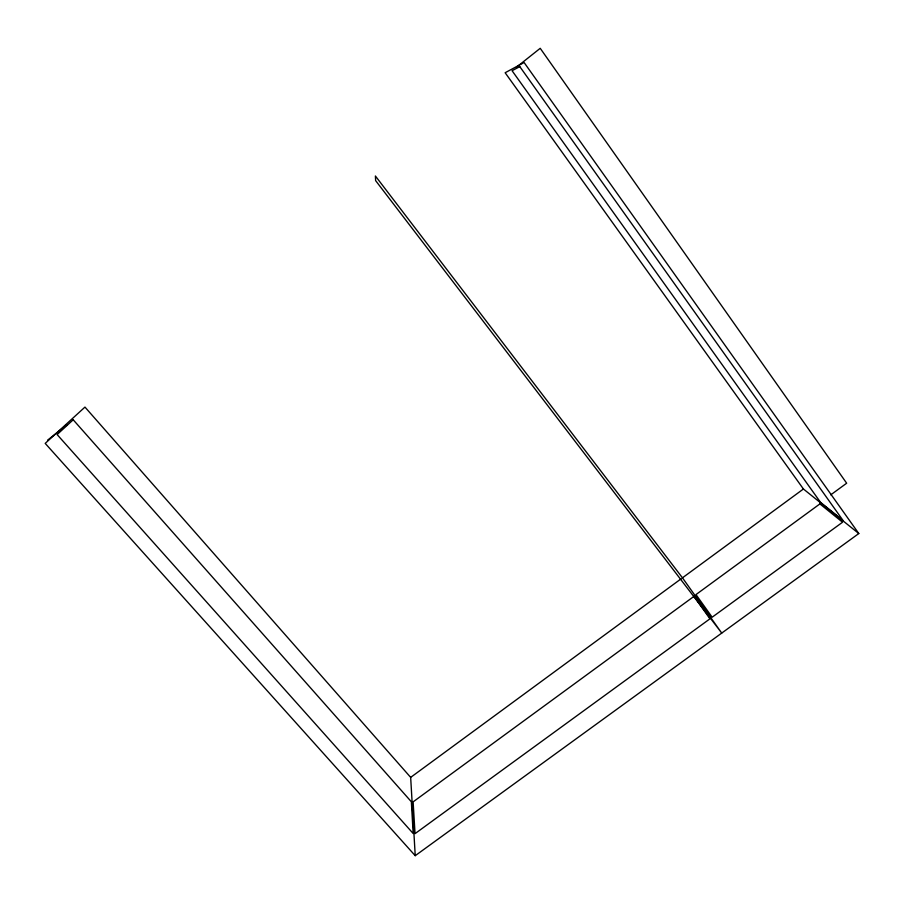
<?xml version="1.0" encoding="UTF-8"?>
<svg xmlns="http://www.w3.org/2000/svg" width="904" height="904" viewBox="0 0 904 904"><rect width="100%" height="100%" fill="white"/><g stroke="black" fill="none" stroke-linecap="round" stroke-linejoin="round"><path stroke-width="1.36" d="M47.516 440.214L66.783 424.891M516.387 67.258L540.219 48.307L846.664 483.211L830.753 494.85M858.8 533.541L803.419 489.007L505.144 72.738L524.105 62.523L858.8 533.541L415.23 855.692L410.665 777.384L681.322 578.662M682.463 577.825L721.742 633.082L375.623 180.608L375.397 175.986L682.463 577.825L803.419 489.007M415.23 855.692L45.2 443.389L84.965 407.094L410.665 777.384M73.201 419.784L57.121 434.564L413.162 833.488L411.354 801.769L73.201 419.784M819.894 503.912L695.978 594.583L712.149 617.217L842.562 522.229L819.894 503.912M694.023 596.335L413.128 801.859L415.038 833.646L709.934 618.833L694.023 596.335M519.8 66.625L512.059 70.704L820.527 502.341L842.957 520.354L519.8 66.625"/></g></svg>
